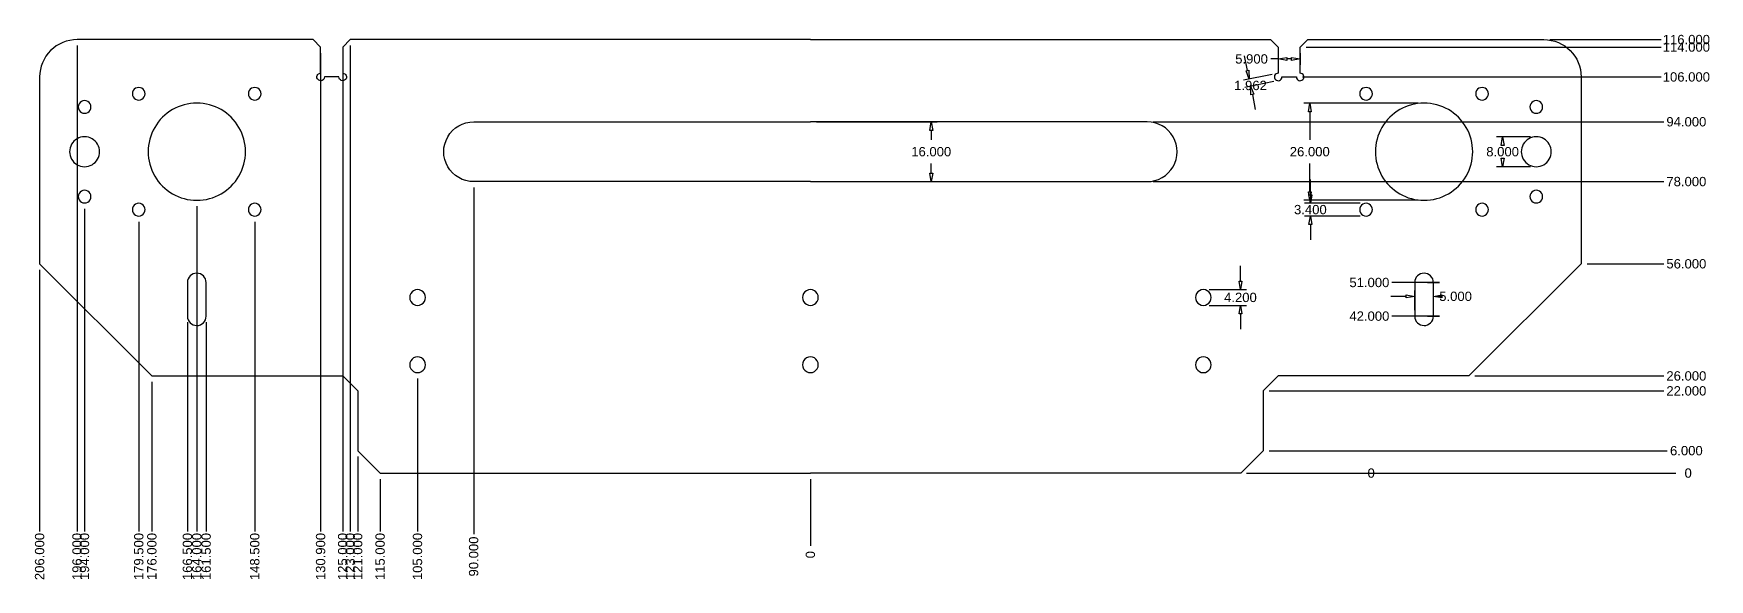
# Model space of a CAD drawing. Extents: x -208 to 240, y -28 to 118.
import ezdxf

# ---------------------------------------------------------------- set-up
doc = ezdxf.new("R2010")
doc.units = 0
doc.layers.add('CONTINUOUS', color=7, linetype='CONTINUOUS')
doc.layers.add('DIMENSIONS', color=7, linetype='CONTINUOUS')
doc.dimstyles.new('ISO-25', dxfattribs={"dimtxt": 2.5, "dimasz": 2.5, "dimexe": 1.25, "dimexo": 0.625, "dimtad": 1, "dimtxsty": 'STANDARD', "dimcen": 2.5, "dimazin": 3, "dimtfac": 1, "dimtmove": 0, "dimatfit": 3})

# ---------------------------------------------------------------- blocks, each defined once
blk = doc.blocks.new('D1')
at = {"layer": 'DIMENSIONS'}
for p, q in [((116.59, 0), (218.59, 0)), ((218.59, 0), (224.94, 0)), ((224.94, 0), (231.29, 0))]:
    blk.add_line(p, q, dxfattribs=at)
at = {"layer": 'DIMENSIONS', "insert": (234.11, 0), "char_height": 2.4996, "attachment_point": 5}
for s in ['{\\fArial|b0|i0|c0|p0; 0}{\\fMicrosoft Sans Serif|b0|i0|c0|p0;\\H0.9444444x;}', '{\\fArial|b0|i0|c0|p0;}', '{\\fArial|b0|i0|c0|p0;}']:
    blk.add_mtext(s, dxfattribs=at)
blk = doc.blocks.new('D2')
at = {"layer": 'DIMENSIONS'}
for p, q in [((122.59, 6), (216.3, 6)), ((216.3, 6), (222.65, 6)), ((222.65, 6), (229, 6))]:
    blk.add_line(p, q, dxfattribs=at)
at = {"layer": 'DIMENSIONS', "insert": (234.11, 6), "char_height": 2.4996, "attachment_point": 5}
for s in ['{\\fArial|b0|i0|c0|p0;6.000}{\\fMicrosoft Sans Serif|b0|i0|c0|p0;\\H0.9444444x;}', '{\\fArial|b0|i0|c0|p0;}', '{\\fArial|b0|i0|c0|p0;}']:
    blk.add_mtext(s, dxfattribs=at)
blk = doc.blocks.new('D3')
at = {"layer": 'DIMENSIONS'}
for p, q in [((122.59, 22), (215.42, 22)), ((215.42, 22), (221.77, 22)), ((221.77, 22), (228.12, 22))]:
    blk.add_line(p, q, dxfattribs=at)
at = {"layer": 'DIMENSIONS', "insert": (234.11, 22), "char_height": 2.4996, "attachment_point": 5}
for s in ['{\\fArial|b0|i0|c0|p0;22.000}{\\fMicrosoft Sans Serif|b0|i0|c0|p0;\\H0.9444444x;}', '{\\fArial|b0|i0|c0|p0;}', '{\\fArial|b0|i0|c0|p0;}']:
    blk.add_mtext(s, dxfattribs=at)
blk = doc.blocks.new('D4')
at = {"layer": 'DIMENSIONS'}
for p, q in [((177.59, 26), (215.42, 26)), ((215.42, 26), (221.77, 26)), ((221.77, 26), (228.12, 26))]:
    blk.add_line(p, q, dxfattribs=at)
at = {"layer": 'DIMENSIONS', "insert": (234.11, 26), "char_height": 2.4996, "attachment_point": 5}
for s in ['{\\fArial|b0|i0|c0|p0;26.000}{\\fMicrosoft Sans Serif|b0|i0|c0|p0;\\H0.9444444x;}', '{\\fArial|b0|i0|c0|p0;}', '{\\fArial|b0|i0|c0|p0;}']:
    blk.add_mtext(s, dxfattribs=at)
blk = doc.blocks.new('D5')
at = {"layer": 'DIMENSIONS'}
for p, q in [((207.59, 56), (215.42, 56)), ((215.42, 56), (221.77, 56)), ((221.77, 56), (228.12, 56))]:
    blk.add_line(p, q, dxfattribs=at)
at = {"layer": 'DIMENSIONS', "insert": (234.11, 56), "char_height": 2.4996, "attachment_point": 5}
for s in ['{\\fArial|b0|i0|c0|p0;56.000}{\\fMicrosoft Sans Serif|b0|i0|c0|p0;\\H0.9444444x;}', '{\\fArial|b0|i0|c0|p0;}', '{\\fArial|b0|i0|c0|p0;}']:
    blk.add_mtext(s, dxfattribs=at)
blk = doc.blocks.new('D6')
at = {"layer": 'DIMENSIONS'}
for p, q in [((207.59, 106), (214.71, 106)), ((214.71, 106), (221.06, 106)), ((221.06, 106), (227.41, 106))]:
    blk.add_line(p, q, dxfattribs=at)
at = {"layer": 'DIMENSIONS', "insert": (234.11, 106), "char_height": 2.4996, "attachment_point": 5}
for s in ['{\\fArial|b0|i0|c0|p0;106.000}{\\fMicrosoft Sans Serif|b0|i0|c0|p0;\\H0.9444444x;}', '{\\fArial|b0|i0|c0|p0;}', '{\\fArial|b0|i0|c0|p0;}']:
    blk.add_mtext(s, dxfattribs=at)
blk = doc.blocks.new('D7')
at = {"layer": 'DIMENSIONS'}
for p, q in [((197.59, 116), (214.71, 116)), ((214.71, 116), (221.06, 116)), ((221.06, 116), (227.41, 116))]:
    blk.add_line(p, q, dxfattribs=at)
at = {"layer": 'DIMENSIONS', "insert": (234.11, 116), "char_height": 2.4996, "attachment_point": 5}
for s in ['{\\fArial|b0|i0|c0|p0;116.000}{\\fMicrosoft Sans Serif|b0|i0|c0|p0;\\H0.9444444x;}', '{\\fArial|b0|i0|c0|p0;}', '{\\fArial|b0|i0|c0|p0;}']:
    blk.add_mtext(s, dxfattribs=at)
blk = doc.blocks.new('D8')
at = {"layer": 'DIMENSIONS'}
for p, q in [((91.59, 78), (215.42, 78)), ((215.42, 78), (221.77, 78)), ((221.77, 78), (228.12, 78))]:
    blk.add_line(p, q, dxfattribs=at)
at = {"layer": 'DIMENSIONS', "insert": (234.11, 78), "char_height": 2.4996, "attachment_point": 5}
for s in ['{\\fArial|b0|i0|c0|p0;78.000}{\\fMicrosoft Sans Serif|b0|i0|c0|p0;\\H0.9444444x;}', '{\\fArial|b0|i0|c0|p0;}', '{\\fArial|b0|i0|c0|p0;}']:
    blk.add_mtext(s, dxfattribs=at)
blk = doc.blocks.new('D9')
at = {"layer": 'DIMENSIONS'}
for p, q in [((91.59, 94), (215.42, 94)), ((215.42, 94), (221.77, 94)), ((221.77, 94), (228.12, 94))]:
    blk.add_line(p, q, dxfattribs=at)
at = {"layer": 'DIMENSIONS', "insert": (234.11, 94), "char_height": 2.4996, "attachment_point": 5}
for s in ['{\\fArial|b0|i0|c0|p0;94.000}{\\fMicrosoft Sans Serif|b0|i0|c0|p0;\\H0.9444444x;}', '{\\fArial|b0|i0|c0|p0;}', '{\\fArial|b0|i0|c0|p0;}']:
    blk.add_mtext(s, dxfattribs=at)
blk = doc.blocks.new('D10')
at = {"layer": 'DIMENSIONS'}
for p, q in [((131.49, 106), (214.71, 106)), ((214.71, 106), (221.06, 106)), ((221.06, 106), (227.41, 106))]:
    blk.add_line(p, q, dxfattribs=at)
at = {"layer": 'DIMENSIONS', "insert": (234.11, 106), "char_height": 2.4996, "attachment_point": 5}
for s in ['{\\fArial|b0|i0|c0|p0;106.000}{\\fMicrosoft Sans Serif|b0|i0|c0|p0;\\H0.9444444x;}', '{\\fArial|b0|i0|c0|p0;}', '{\\fArial|b0|i0|c0|p0;}']:
    blk.add_mtext(s, dxfattribs=at)
blk = doc.blocks.new('D11')
at = {"layer": 'DIMENSIONS'}
for p, q in [((132.49, 114), (214.71, 114)), ((214.71, 114), (221.06, 114)), ((221.06, 114), (227.41, 114))]:
    blk.add_line(p, q, dxfattribs=at)
at = {"layer": 'DIMENSIONS', "insert": (234.11, 114), "char_height": 2.4996, "attachment_point": 5}
for s in ['{\\fArial|b0|i0|c0|p0;114.000}{\\fMicrosoft Sans Serif|b0|i0|c0|p0;\\H0.9444444x;}', '{\\fArial|b0|i0|c0|p0;}', '{\\fArial|b0|i0|c0|p0;}']:
    blk.add_mtext(s, dxfattribs=at)
blk = doc.blocks.new('D12')
at = {"layer": 'DIMENSIONS'}
for p, q in [((116.59, 0), (133.87, 0)), ((133.87, 0), (140.22, 0)), ((140.22, 0), (146.57, 0))]:
    blk.add_line(p, q, dxfattribs=at)
at = {"layer": 'DIMENSIONS', "insert": (149.39, 0), "char_height": 2.4996, "attachment_point": 5}
for s in ['{\\fArial|b0|i0|c0|p0; 0}{\\fMicrosoft Sans Serif|b0|i0|c0|p0;\\H0.9444444x;}', '{\\fArial|b0|i0|c0|p0;}', '{\\fArial|b0|i0|c0|p0;}']:
    blk.add_mtext(s, dxfattribs=at)
blk = doc.blocks.new('D13')
at = {"layer": 'DIMENSIONS'}
for p, q in [((161.74, 42), (155.39, 42)), ((168.09, 42), (161.74, 42)), ((164.91, 42), (168.09, 42))]:
    blk.add_line(p, q, dxfattribs=at)
at = {"layer": 'DIMENSIONS', "insert": (149.39, 42), "char_height": 2.4996, "attachment_point": 5}
for s in ['{\\fArial|b0|i0|c0|p0;42.000}{\\fMicrosoft Sans Serif|b0|i0|c0|p0;\\H0.9444444x;}', '{\\fArial|b0|i0|c0|p0;}', '{\\fArial|b0|i0|c0|p0;}']:
    blk.add_mtext(s, dxfattribs=at)
blk = doc.blocks.new('D14')
at = {"layer": 'DIMENSIONS'}
for p, q in [((161.74, 51), (155.39, 51)), ((168.09, 51), (161.74, 51)), ((164.91, 51), (168.09, 51))]:
    blk.add_line(p, q, dxfattribs=at)
at = {"layer": 'DIMENSIONS', "insert": (149.39, 51), "char_height": 2.4996, "attachment_point": 5}
for s in ['{\\fArial|b0|i0|c0|p0;51.000}{\\fMicrosoft Sans Serif|b0|i0|c0|p0;\\H0.9444444x;}', '{\\fArial|b0|i0|c0|p0;}', '{\\fArial|b0|i0|c0|p0;}']:
    blk.add_mtext(s, dxfattribs=at)
blk = doc.blocks.new('D15')
at = {"layer": 'DIMENSIONS'}
for p, q in [((1.59, 94), (33.88, 94)), ((32.29, 91.71), (32.29, 89.18)), ((32.29, 80.29), (32.29, 82.82)), ((1.59, 78), (33.88, 78))]:
    blk.add_line(p, q, dxfattribs=at)
for points in [[(32.29, 94), (32.68, 91.71), (31.91, 91.71), (32.29, 94)], [(32.29, 78), (31.91, 80.29), (32.68, 80.29), (32.29, 78)]]:
    blk.add_lwpolyline(points, dxfattribs=at)
at = {"layer": 'DIMENSIONS', "insert": (32.29, 86), "char_height": 2.4996, "attachment_point": 5}
for s in ['{\\fArial|b0|i0|c0|p0;16.000}{\\fMicrosoft Sans Serif|b0|i0|c0|p0;\\H0.9444444x;}', '{\\fArial|b0|i0|c0|p0;}', '{\\fArial|b0|i0|c0|p0;}']:
    blk.add_mtext(s, dxfattribs=at)
blk = doc.blocks.new('D16')
at = {"layer": 'DIMENSIONS'}
for p, q in [((162.41, 99), (131.87, 99)), ((133.46, 96.71), (133.46, 89.18)), ((133.46, 75.29), (133.46, 82.82)), ((162.41, 73), (131.87, 73))]:
    blk.add_line(p, q, dxfattribs=at)
for points in [[(133.46, 99), (133.84, 96.71), (133.08, 96.71), (133.46, 99)], [(133.46, 73), (133.08, 75.29), (133.84, 75.29), (133.46, 73)]]:
    blk.add_lwpolyline(points, dxfattribs=at)
at = {"layer": 'DIMENSIONS', "insert": (133.46, 86), "char_height": 2.4996, "attachment_point": 5}
for s in ['{\\fArial|b0|i0|c0|p0;26.000}{\\fMicrosoft Sans Serif|b0|i0|c0|p0;\\H0.9444444x;}', '{\\fArial|b0|i0|c0|p0;}', '{\\fArial|b0|i0|c0|p0;}']:
    blk.add_mtext(s, dxfattribs=at)
blk = doc.blocks.new('D17')
at = {"layer": 'DIMENSIONS'}
for p, q in [((133.62, 74.49), (133.62, 78.55)), ((146.91, 72.2), (132.03, 72.2)), ((146.91, 68.8), (132.03, 68.8)), ((133.62, 66.51), (133.62, 62.45))]:
    blk.add_line(p, q, dxfattribs=at)
for points in [[(133.62, 72.2), (133.24, 74.49), (134, 74.49), (133.62, 72.2)], [(133.62, 68.8), (134, 66.51), (133.24, 66.51), (133.62, 68.8)]]:
    blk.add_lwpolyline(points, dxfattribs=at)
at = {"layer": 'DIMENSIONS', "insert": (133.62, 70.5), "char_height": 2.4996, "attachment_point": 5}
for s in ['{\\fArial|b0|i0|c0|p0;3.400}{\\fMicrosoft Sans Serif|b0|i0|c0|p0;\\H0.9444444x;}', '{\\fArial|b0|i0|c0|p0;}', '{\\fArial|b0|i0|c0|p0;}']:
    blk.add_mtext(s, dxfattribs=at)
blk = doc.blocks.new('D18')
at = {"layer": 'DIMENSIONS'}
for p, q in [((192.41, 90), (183.41, 90)), ((185, 87.71), (185, 87.71)), ((192.41, 82), (183.41, 82)), ((185, 84.29), (185, 84.29))]:
    blk.add_line(p, q, dxfattribs=at)
for points in [[(185, 90), (185.38, 87.71), (184.62, 87.71), (185, 90)], [(185, 82), (184.62, 84.29), (185.38, 84.29), (185, 82)]]:
    blk.add_lwpolyline(points, dxfattribs=at)
at = {"layer": 'DIMENSIONS', "insert": (185, 86), "char_height": 2.4996, "attachment_point": 5}
for s in ['{\\fArial|b0|i0|c0|p0;8.000}{\\fMicrosoft Sans Serif|b0|i0|c0|p0;\\H0.9444444x;}', '{\\fArial|b0|i0|c0|p0;}', '{\\fArial|b0|i0|c0|p0;}']:
    blk.add_mtext(s, dxfattribs=at)
blk = doc.blocks.new('D19')
at = {"layer": 'DIMENSIONS'}
for p, q in [((159.21, 47.3), (155.15, 47.3)), ((161.5, 43.59), (161.5, 48.89)), ((166.5, 43.59), (166.5, 48.89)), ((167.32, 47.3), (167.32, 47.3)), ((168.79, 47.3), (167.32, 47.3))]:
    blk.add_line(p, q, dxfattribs=at)
for points in [[(161.5, 47.3), (159.21, 46.92), (159.21, 47.68), (161.5, 47.3)], [(166.5, 47.3), (168.79, 47.68), (168.79, 46.92), (166.5, 47.3)]]:
    blk.add_lwpolyline(points, dxfattribs=at)
at = {"layer": 'DIMENSIONS', "insert": (172.43, 47.3), "char_height": 2.4996, "attachment_point": 5}
for s in ['{\\fArial|b0|i0|c0|p0;5.000}{\\fMicrosoft Sans Serif|b0|i0|c0|p0;\\H0.9444444x;}', '{\\fArial|b0|i0|c0|p0;}', '{\\fArial|b0|i0|c0|p0;}']:
    blk.add_mtext(s, dxfattribs=at)
blk = doc.blocks.new('D20')
at = {"layer": 'DIMENSIONS'}
for p, q in [((114.93, 51.39), (114.93, 55.45)), ((106.59, 49.1), (116.52, 49.1)), ((106.59, 44.9), (116.52, 44.9)), ((114.93, 42.61), (114.93, 38.55))]:
    blk.add_line(p, q, dxfattribs=at)
for points in [[(114.93, 49.1), (114.55, 51.39), (115.31, 51.39), (114.93, 49.1)], [(114.93, 44.9), (115.31, 42.61), (114.55, 42.61), (114.93, 44.9)]]:
    blk.add_lwpolyline(points, dxfattribs=at)
at = {"layer": 'DIMENSIONS', "insert": (114.93, 47), "char_height": 2.4996, "attachment_point": 5}
for s in ['{\\fArial|b0|i0|c0|p0;4.200}{\\fMicrosoft Sans Serif|b0|i0|c0|p0;\\H0.9444444x;}', '{\\fArial|b0|i0|c0|p0;}', '{\\fArial|b0|i0|c0|p0;}']:
    blk.add_mtext(s, dxfattribs=at)
blk = doc.blocks.new('D21')
at = {"layer": 'DIMENSIONS'}
for p, q in [((125, 112.41), (125, 109.24)), ((130.9, 112.41), (130.9, 109.24)), ((123.01, 110.82), (123.01, 110.82)), ((125, 110.82), (123.01, 110.82)), ((128.61, 110.82), (127.29, 110.82))]:
    blk.add_line(p, q, dxfattribs=at)
for points in [[(125, 110.82), (127.29, 111.21), (127.29, 110.44), (125, 110.82)], [(130.9, 110.82), (128.61, 110.44), (128.61, 111.21), (130.9, 110.82)]]:
    blk.add_lwpolyline(points, dxfattribs=at)
at = {"layer": 'DIMENSIONS', "insert": (117.9, 110.82), "char_height": 2.4996, "attachment_point": 5}
for s in ['{\\fArial|b0|i0|c0|p0;5.900}{\\fMicrosoft Sans Serif|b0|i0|c0|p0;\\H0.9444444x;}', '{\\fArial|b0|i0|c0|p0;}', '{\\fArial|b0|i0|c0|p0;}']:
    blk.add_mtext(s, dxfattribs=at)
blk = doc.blocks.new('D22')
at = {"layer": 'DIMENSIONS'}
for p, q in [((116.83, 107.71), (116.04, 111.69)), ((123.44, 106.69), (115.72, 105.15)), ((123.83, 104.77), (116.1, 103.23)), ((118.11, 101.3), (118.9, 97.31))]:
    blk.add_line(p, q, dxfattribs=at)
for points in [[(117.28, 105.46), (116.46, 107.63), (117.21, 107.78), (117.28, 105.46)], [(117.66, 103.54), (118.48, 101.37), (117.73, 101.22), (117.66, 103.54)]]:
    blk.add_lwpolyline(points, dxfattribs=at)
at = {"layer": 'DIMENSIONS', "insert": (117.62, 103.72), "char_height": 2.4996, "attachment_point": 5}
for s in ['{\\fArial|b0|i0|c0|p0;1.962}{\\fMicrosoft Sans Serif|b0|i0|c0|p0;\\H0.9444444x;}', '{\\fArial|b0|i0|c0|p0;}', '{\\fArial|b0|i0|c0|p0;}']:
    blk.add_mtext(s, dxfattribs=at)
blk = doc.blocks.new('D23')
at = {"layer": 'DIMENSIONS'}
for p, q in [((0, -1.59), (0, -6.79)), ((0, -6.79), (0, -13.14)), ((0, -13.14), (0, -19.49))]:
    blk.add_line(p, q, dxfattribs=at)
at = {"layer": 'DIMENSIONS', "insert": (0, -22.31), "char_height": 2.4996, "attachment_point": 5, "rotation": 90}
for s in ['{\\fArial|b0|i0|c0|p0; 0}{\\fMicrosoft Sans Serif|b0|i0|c0|p0;\\H0.9444444x;}', '{\\fArial|b0|i0|c0|p0;}', '{\\fArial|b0|i0|c0|p0;}']:
    blk.add_mtext(s, dxfattribs=at)
blk = doc.blocks.new('D24')
at = {"layer": 'DIMENSIONS'}
for p, q in [((-90, 76.41), (-90, -3.61)), ((-90, -3.61), (-90, -9.96)), ((-90, -9.96), (-90, -16.31))]:
    blk.add_line(p, q, dxfattribs=at)
at = {"layer": 'DIMENSIONS', "insert": (-90, -22.31), "char_height": 2.4996, "attachment_point": 5, "rotation": 90}
for s in ['{\\fArial|b0|i0|c0|p0;90.000}{\\fMicrosoft Sans Serif|b0|i0|c0|p0;\\H0.9444444x;}', '{\\fArial|b0|i0|c0|p0;}', '{\\fArial|b0|i0|c0|p0;}']:
    blk.add_mtext(s, dxfattribs=at)
blk = doc.blocks.new('D25')
at = {"layer": 'DIMENSIONS'}
for p, q in [((-115, -1.59), (-115, -2.91)), ((-115, -2.91), (-115, -9.26)), ((-115, -9.26), (-115, -15.61))]:
    blk.add_line(p, q, dxfattribs=at)
at = {"layer": 'DIMENSIONS', "insert": (-115, -22.31), "char_height": 2.4996, "attachment_point": 5, "rotation": 90}
for s in ['{\\fArial|b0|i0|c0|p0;115.000}{\\fMicrosoft Sans Serif|b0|i0|c0|p0;\\H0.9444444x;}', '{\\fArial|b0|i0|c0|p0;}', '{\\fArial|b0|i0|c0|p0;}']:
    blk.add_mtext(s, dxfattribs=at)
blk = doc.blocks.new('D26')
at = {"layer": 'DIMENSIONS'}
for p, q in [((-121, 4.41), (-121, -2.91)), ((-121, -2.91), (-121, -9.26)), ((-121, -9.26), (-121, -15.61))]:
    blk.add_line(p, q, dxfattribs=at)
at = {"layer": 'DIMENSIONS', "insert": (-121, -22.31), "char_height": 2.4996, "attachment_point": 5, "rotation": 90}
for s in ['{\\fArial|b0|i0|c0|p0;121.000}{\\fMicrosoft Sans Serif|b0|i0|c0|p0;\\H0.9444444x;}', '{\\fArial|b0|i0|c0|p0;}', '{\\fArial|b0|i0|c0|p0;}']:
    blk.add_mtext(s, dxfattribs=at)
blk = doc.blocks.new('D27')
at = {"layer": 'DIMENSIONS'}
for p, q in [((-125, 24.41), (-125, -2.91)), ((-125, -2.91), (-125, -9.26)), ((-125, -9.26), (-125, -15.61))]:
    blk.add_line(p, q, dxfattribs=at)
at = {"layer": 'DIMENSIONS', "insert": (-125, -22.31), "char_height": 2.4996, "attachment_point": 5, "rotation": 90}
for s in ['{\\fArial|b0|i0|c0|p0;125.000}{\\fMicrosoft Sans Serif|b0|i0|c0|p0;\\H0.9444444x;}', '{\\fArial|b0|i0|c0|p0;}', '{\\fArial|b0|i0|c0|p0;}']:
    blk.add_mtext(s, dxfattribs=at)
blk = doc.blocks.new('D28')
at = {"layer": 'DIMENSIONS'}
for p, q in [((-123, 114.41), (-123, -2.91)), ((-123, -2.91), (-123, -9.26)), ((-123, -9.26), (-123, -15.61))]:
    blk.add_line(p, q, dxfattribs=at)
at = {"layer": 'DIMENSIONS', "insert": (-123, -22.31), "char_height": 2.4996, "attachment_point": 5, "rotation": 90}
for s in ['{\\fArial|b0|i0|c0|p0;123.000}{\\fMicrosoft Sans Serif|b0|i0|c0|p0;\\H0.9444444x;}', '{\\fArial|b0|i0|c0|p0;}', '{\\fArial|b0|i0|c0|p0;}']:
    blk.add_mtext(s, dxfattribs=at)
blk = doc.blocks.new('D29')
at = {"layer": 'DIMENSIONS'}
for p, q in [((-125, 112.41), (-125, -2.91)), ((-125, -2.91), (-125, -9.26)), ((-125, -9.26), (-125, -15.61))]:
    blk.add_line(p, q, dxfattribs=at)
at = {"layer": 'DIMENSIONS', "insert": (-125, -22.31), "char_height": 2.4996, "attachment_point": 5, "rotation": 90}
for s in ['{\\fArial|b0|i0|c0|p0;125.000}{\\fMicrosoft Sans Serif|b0|i0|c0|p0;\\H0.9444444x;}', '{\\fArial|b0|i0|c0|p0;}', '{\\fArial|b0|i0|c0|p0;}']:
    blk.add_mtext(s, dxfattribs=at)
blk = doc.blocks.new('D30')
at = {"layer": 'DIMENSIONS'}
for p, q in [((-130.9, 112.41), (-130.9, -2.91)), ((-130.9, -2.91), (-130.9, -9.26)), ((-130.9, -9.26), (-130.9, -15.61))]:
    blk.add_line(p, q, dxfattribs=at)
at = {"layer": 'DIMENSIONS', "insert": (-130.9, -22.31), "char_height": 2.4996, "attachment_point": 5, "rotation": 90}
for s in ['{\\fArial|b0|i0|c0|p0;130.900}{\\fMicrosoft Sans Serif|b0|i0|c0|p0;\\H0.9444444x;}', '{\\fArial|b0|i0|c0|p0;}', '{\\fArial|b0|i0|c0|p0;}']:
    blk.add_mtext(s, dxfattribs=at)
blk = doc.blocks.new('D31')
at = {"layer": 'DIMENSIONS'}
for p, q in [((-105, 25.31), (-105, -2.91)), ((-105, -2.91), (-105, -9.26)), ((-105, -9.26), (-105, -15.61))]:
    blk.add_line(p, q, dxfattribs=at)
at = {"layer": 'DIMENSIONS', "insert": (-105, -22.31), "char_height": 2.4996, "attachment_point": 5, "rotation": 90}
for s in ['{\\fArial|b0|i0|c0|p0;105.000}{\\fMicrosoft Sans Serif|b0|i0|c0|p0;\\H0.9444444x;}', '{\\fArial|b0|i0|c0|p0;}', '{\\fArial|b0|i0|c0|p0;}']:
    blk.add_mtext(s, dxfattribs=at)
blk = doc.blocks.new('D32')
at = {"layer": 'DIMENSIONS'}
for p, q in [((-148.5, 67.21), (-148.5, -2.91)), ((-148.5, -2.91), (-148.5, -9.26)), ((-148.5, -9.26), (-148.5, -15.61))]:
    blk.add_line(p, q, dxfattribs=at)
at = {"layer": 'DIMENSIONS', "insert": (-148.5, -22.31), "char_height": 2.4996, "attachment_point": 5, "rotation": 90}
for s in ['{\\fArial|b0|i0|c0|p0;148.500}{\\fMicrosoft Sans Serif|b0|i0|c0|p0;\\H0.9444444x;}', '{\\fArial|b0|i0|c0|p0;}', '{\\fArial|b0|i0|c0|p0;}']:
    blk.add_mtext(s, dxfattribs=at)
blk = doc.blocks.new('D33')
at = {"layer": 'DIMENSIONS'}
for p, q in [((-161.5, 40.41), (-161.5, -2.91)), ((-161.5, -2.91), (-161.5, -9.26)), ((-161.5, -9.26), (-161.5, -15.61))]:
    blk.add_line(p, q, dxfattribs=at)
at = {"layer": 'DIMENSIONS', "insert": (-161.5, -22.31), "char_height": 2.4996, "attachment_point": 5, "rotation": 90}
for s in ['{\\fArial|b0|i0|c0|p0;161.500}{\\fMicrosoft Sans Serif|b0|i0|c0|p0;\\H0.9444444x;}', '{\\fArial|b0|i0|c0|p0;}', '{\\fArial|b0|i0|c0|p0;}']:
    blk.add_mtext(s, dxfattribs=at)
blk = doc.blocks.new('D34')
at = {"layer": 'DIMENSIONS'}
for p, q in [((-166.5, 40.41), (-166.5, -2.91)), ((-166.5, -2.91), (-166.5, -9.26)), ((-166.5, -9.26), (-166.5, -15.61))]:
    blk.add_line(p, q, dxfattribs=at)
at = {"layer": 'DIMENSIONS', "insert": (-166.5, -22.31), "char_height": 2.4996, "attachment_point": 5, "rotation": 90}
for s in ['{\\fArial|b0|i0|c0|p0;166.500}{\\fMicrosoft Sans Serif|b0|i0|c0|p0;\\H0.9444444x;}', '{\\fArial|b0|i0|c0|p0;}', '{\\fArial|b0|i0|c0|p0;}']:
    blk.add_mtext(s, dxfattribs=at)
blk = doc.blocks.new('D35')
at = {"layer": 'DIMENSIONS'}
for p, q in [((-164, 71.41), (-164, -2.91)), ((-164, -2.91), (-164, -9.26)), ((-164, -9.26), (-164, -15.61))]:
    blk.add_line(p, q, dxfattribs=at)
at = {"layer": 'DIMENSIONS', "insert": (-164, -22.31), "char_height": 2.4996, "attachment_point": 5, "rotation": 90}
for s in ['{\\fArial|b0|i0|c0|p0;164.000}{\\fMicrosoft Sans Serif|b0|i0|c0|p0;\\H0.9444444x;}', '{\\fArial|b0|i0|c0|p0;}', '{\\fArial|b0|i0|c0|p0;}']:
    blk.add_mtext(s, dxfattribs=at)
blk = doc.blocks.new('D36')
at = {"layer": 'DIMENSIONS'}
for p, q in [((-179.5, 67.21), (-179.5, -2.91)), ((-179.5, -2.91), (-179.5, -9.26)), ((-179.5, -9.26), (-179.5, -15.61))]:
    blk.add_line(p, q, dxfattribs=at)
at = {"layer": 'DIMENSIONS', "insert": (-179.5, -22.31), "char_height": 2.4996, "attachment_point": 5, "rotation": 90}
for s in ['{\\fArial|b0|i0|c0|p0;179.500}{\\fMicrosoft Sans Serif|b0|i0|c0|p0;\\H0.9444444x;}', '{\\fArial|b0|i0|c0|p0;}', '{\\fArial|b0|i0|c0|p0;}']:
    blk.add_mtext(s, dxfattribs=at)
blk = doc.blocks.new('D37')
at = {"layer": 'DIMENSIONS'}
for p, q in [((-176, 24.41), (-176, -2.91)), ((-176, -2.91), (-176, -9.26)), ((-176, -9.26), (-176, -15.61))]:
    blk.add_line(p, q, dxfattribs=at)
at = {"layer": 'DIMENSIONS', "insert": (-176, -22.31), "char_height": 2.4996, "attachment_point": 5, "rotation": 90}
for s in ['{\\fArial|b0|i0|c0|p0;176.000}{\\fMicrosoft Sans Serif|b0|i0|c0|p0;\\H0.9444444x;}', '{\\fArial|b0|i0|c0|p0;}', '{\\fArial|b0|i0|c0|p0;}']:
    blk.add_mtext(s, dxfattribs=at)
blk = doc.blocks.new('D38')
at = {"layer": 'DIMENSIONS'}
for p, q in [((-194, 70.71), (-194, -2.91)), ((-194, -2.91), (-194, -9.26)), ((-194, -9.26), (-194, -15.61))]:
    blk.add_line(p, q, dxfattribs=at)
at = {"layer": 'DIMENSIONS', "insert": (-194, -22.31), "char_height": 2.4996, "attachment_point": 5, "rotation": 90}
for s in ['{\\fArial|b0|i0|c0|p0;194.000}{\\fMicrosoft Sans Serif|b0|i0|c0|p0;\\H0.9444444x;}', '{\\fArial|b0|i0|c0|p0;}', '{\\fArial|b0|i0|c0|p0;}']:
    blk.add_mtext(s, dxfattribs=at)
blk = doc.blocks.new('D39')
at = {"layer": 'DIMENSIONS'}
for p, q in [((-206, 54.41), (-206, -2.91)), ((-206, -2.91), (-206, -9.26)), ((-206, -9.26), (-206, -15.61))]:
    blk.add_line(p, q, dxfattribs=at)
at = {"layer": 'DIMENSIONS', "insert": (-206, -22.31), "char_height": 2.4996, "attachment_point": 5, "rotation": 90}
for s in ['{\\fArial|b0|i0|c0|p0;206.000}{\\fMicrosoft Sans Serif|b0|i0|c0|p0;\\H0.9444444x;}', '{\\fArial|b0|i0|c0|p0;}', '{\\fArial|b0|i0|c0|p0;}']:
    blk.add_mtext(s, dxfattribs=at)
blk = doc.blocks.new('D40')
at = {"layer": 'DIMENSIONS'}
for p, q in [((-196, 114.41), (-196, -2.91)), ((-196, -2.91), (-196, -9.26)), ((-196, -9.26), (-196, -15.61))]:
    blk.add_line(p, q, dxfattribs=at)
at = {"layer": 'DIMENSIONS', "insert": (-196, -22.31), "char_height": 2.4996, "attachment_point": 5, "rotation": 90}
for s in ['{\\fArial|b0|i0|c0|p0;196.000}{\\fMicrosoft Sans Serif|b0|i0|c0|p0;\\H0.9444444x;}', '{\\fArial|b0|i0|c0|p0;}', '{\\fArial|b0|i0|c0|p0;}']:
    blk.add_mtext(s, dxfattribs=at)

msp = doc.modelspace()

# ---------------------------------------------------------------- linework, layer by layer
at = {"layer": 'CONTINUOUS', "color": 1, "linetype": 'CONTINUOUS'}
for p, q in [((-130.900001, 113.999997), (-132.899997, 115.999993)), ((-130.900001, 106.999983), (-130.900001, 113.999997)), ((-123.000008, 115.999993), (-125.000004, 113.999997)), ((0, 115.999993), (-123.000008, 115.999993)), ((0, 115.999993), (123.000008, 115.999993)), ((123.000008, 115.999993), (125.000004, 113.999997)), ((130.9, 113.999997), (132.899996, 115.999993)), ((130.9, 106.999983), (130.9, 113.999997)), ((-206.000012, 105.999985), (-206.000012, 56)), ((-126.000002, 105.999985), (-129.900003, 105.999985)), ((126.000002, 105.999985), (129.900002, 105.999985)), ((205.999983, 105.999985), (205.999983, 56)), ((-90.000018, 94.000009), (0, 94.000009)), ((89.999989, 94.000009), (0, 94.000009)), ((0, 77.999985), (-90.000018, 77.999985)), ((0, 77.999985), (89.999989, 77.999985)), ((-206.000012, 56), (-176.000015, 26.000004)), ((205.999983, 56), (175.999986, 26.000004)), ((-166.499992, 50.999982), (-166.499992, 42)), ((-161.500002, 42), (-161.500002, 50.999982)), ((161.500001, 50.999982), (161.500001, 42)), ((-176.000015, 26.000004), (-125.000004, 26.000004)), ((-125.000004, 26.000004), (-121.000012, 21.999984)), ((125.000004, 26.000004), (120.999984, 21.999984)), ((175.999986, 26.000004), (125.000004, 26.000004)), ((-121.000012, 21.999984), (-121.000012, 5.999988)), ((120.999984, 21.999984), (120.999984, 5.999988)), ((-121.000012, 5.999988), (-114.999996, 0)), ((120.999984, 5.999988), (114.999996, 0)), ((-114.999996, 0), (0, 0)), ((114.999996, 0), (0, 0))]:
    msp.add_line(p, q, dxfattribs=at)
for points in [[(-203.071079, 113.071061), (-204.946445, 111.195695), (-206.000014, 108.652153), (-206.000012, 105.999985)], [(-196.000003, 115.999993), (-198.652171, 115.999996), (-201.195714, 114.946427), (-203.071079, 113.071061)], [(-132.899997, 115.999993), (-132.899997, 115.999993), (-196.000003, 115.999993), (-196.000003, 115.999993)], [(-125.000004, 113.999997), (-125.000004, 113.999997), (-125.000004, 106.999983), (-125.000004, 106.999983)], [(125.000004, 113.999997), (125.000004, 113.999997), (125.000004, 106.999983), (125.000004, 106.999983)], [(132.899996, 115.999993), (132.899996, 115.999993), (196.000003, 115.999993), (196.000003, 115.999993)], [(196.000003, 115.999993), (201.522846, 115.999982), (205.999987, 111.522828), (205.999983, 105.999985)], [(-179.499994, 103.200002), (-180.107348, 103.200002), (-180.668567, 102.875982), (-180.972244, 102.349998)], [(-178.027744, 102.349998), (-178.331421, 102.875982), (-178.89264, 103.200002), (-179.499994, 103.200002)], [(-148.5, 103.200002), (-149.107354, 103.200002), (-149.668572, 102.875982), (-149.97225, 102.349998)], [(-147.02775, 102.349998), (-147.331427, 102.875982), (-147.892645, 103.200002), (-148.5, 103.200002)], [(-131.60711, 105.292876), (-131.893108, 105.578875), (-131.978663, 106.008993), (-131.823882, 106.382667)], [(-131.823882, 106.382667), (-131.6691, 106.756342), (-131.304463, 106.999984), (-130.900001, 106.999983)], [(-130.517319, 105.076104), (-130.890993, 104.921323), (-131.321111, 105.006878), (-131.60711, 105.292876)], [(-129.900003, 105.999985), (-129.900002, 105.595523), (-130.143644, 105.230886), (-130.517319, 105.076104)], [(-125.382687, 105.076104), (-125.756361, 105.230886), (-126.000003, 105.595523), (-126.000002, 105.999985)], [(-124.292895, 105.292876), (-124.578894, 105.006878), (-125.009012, 104.921323), (-125.382687, 105.076104)], [(-125.000004, 106.999983), (-124.595542, 106.999984), (-124.230905, 106.756342), (-124.076123, 106.382667)], [(-124.076123, 106.382667), (-123.921342, 106.008993), (-124.006897, 105.578875), (-124.292895, 105.292876)], [(124.076123, 106.382667), (123.921341, 106.008993), (124.006897, 105.578875), (124.292895, 105.292876)], [(125.000004, 106.999983), (124.595541, 106.999984), (124.230904, 106.756342), (124.076123, 106.382667)], [(124.292895, 105.292876), (124.578893, 105.006878), (125.009012, 104.921323), (125.382686, 105.076104)], [(125.382686, 105.076104), (125.756361, 105.230886), (126.000003, 105.595523), (126.000002, 105.999985)], [(129.900002, 105.999985), (129.900002, 105.595523), (130.143644, 105.230886), (130.517318, 105.076104)], [(130.517318, 105.076104), (130.890993, 104.921323), (131.321111, 105.006878), (131.607109, 105.292876)], [(131.823882, 106.382667), (131.6691, 106.756342), (131.304463, 106.999984), (130.9, 106.999983)], [(131.607109, 105.292876), (131.893107, 105.578875), (131.978663, 106.008993), (131.823882, 106.382667)], [(148.499999, 103.200002), (147.892645, 103.200002), (147.331426, 102.875982), (147.027749, 102.349998)], [(149.972249, 102.349998), (149.668572, 102.875982), (149.107353, 103.200002), (148.499999, 103.200002)], [(179.499994, 103.200002), (178.892639, 103.200002), (178.331421, 102.875982), (178.027744, 102.349998)], [(180.972244, 102.349998), (180.668566, 102.875982), (180.107348, 103.200002), (179.499994, 103.200002)], [(-195.476079, 98.851327), (-195.780776, 98.324672), (-195.780776, 97.67533), (-195.476079, 97.148675)], [(-194.000007, 99.699995), (-194.608451, 99.701639), (-195.171381, 99.377982), (-195.476079, 98.851327)], [(-192.523936, 98.851327), (-192.828634, 99.377982), (-193.391564, 99.701639), (-194.000007, 99.699995)], [(-192.523936, 97.148675), (-192.219238, 97.67533), (-192.219238, 98.324672), (-192.523936, 98.851327)], [(-180.972244, 102.349998), (-181.275921, 101.824014), (-181.275921, 101.175974), (-180.972244, 100.64999)], [(-180.972244, 100.64999), (-180.668567, 100.124006), (-180.107348, 99.799986), (-179.499994, 99.799986)], [(-179.499994, 99.799986), (-178.89264, 99.799986), (-178.331421, 100.124006), (-178.027744, 100.64999)], [(-178.027744, 100.64999), (-177.724067, 101.175974), (-177.724067, 101.824014), (-178.027744, 102.349998)], [(-164.000011, 98.999999), (-168.644464, 98.999999), (-172.936116, 96.522213), (-175.258343, 92.499998)], [(-152.741678, 92.499998), (-155.063905, 96.522213), (-159.355557, 99), (-164.000011, 98.999999)], [(-149.97225, 102.349998), (-150.275927, 101.824014), (-150.275927, 101.175974), (-149.97225, 100.64999)], [(-149.97225, 100.64999), (-149.668572, 100.124006), (-149.107354, 99.799986), (-148.5, 99.799986)], [(-148.5, 99.799986), (-147.892645, 99.799986), (-147.331427, 100.124006), (-147.02775, 100.64999)], [(-147.02775, 100.64999), (-146.724072, 101.175974), (-146.724072, 101.824014), (-147.02775, 102.349998)], [(147.027749, 102.349998), (146.724072, 101.824014), (146.724072, 101.175974), (147.027749, 100.64999)], [(147.027749, 100.64999), (147.331426, 100.124006), (147.892645, 99.799986), (148.499999, 99.799986)], [(148.499999, 99.799986), (149.107353, 99.799986), (149.668572, 100.124006), (149.972249, 100.64999)], [(149.972249, 100.64999), (150.275926, 101.175974), (150.275926, 101.824014), (149.972249, 102.349998)], [(163.999982, 98.999999), (159.355529, 98.999999), (155.063877, 96.522213), (152.74165, 92.499998)], [(175.258315, 92.499998), (172.936088, 96.522213), (168.644436, 99), (163.999982, 98.999999)], [(178.027744, 102.349998), (177.724066, 101.824014), (177.724066, 101.175974), (178.027744, 100.64999)], [(178.027744, 100.64999), (178.331421, 100.124006), (178.892639, 99.799986), (179.499994, 99.799986)], [(179.499994, 99.799986), (180.107348, 99.799986), (180.668566, 100.124006), (180.972244, 100.64999)], [(180.972244, 100.64999), (181.275921, 101.175974), (181.275921, 101.824014), (180.972244, 102.349998)], [(192.523935, 98.851327), (192.219238, 98.324672), (192.219238, 97.67533), (192.523935, 97.148675)], [(194.000007, 99.699995), (193.391563, 99.701639), (192.828633, 99.377982), (192.523935, 98.851327)], [(195.476078, 98.851327), (195.171381, 99.377982), (194.608451, 99.701639), (194.000007, 99.699995)], [(195.476078, 97.148675), (195.780776, 97.67533), (195.780776, 98.324672), (195.476078, 98.851327)], [(-195.476079, 97.148675), (-195.171381, 96.62202), (-194.608451, 96.298363), (-194.000007, 96.300007)], [(-194.000007, 96.300007), (-193.391564, 96.298363), (-192.828634, 96.62202), (-192.523936, 97.148675)], [(192.523935, 97.148675), (192.828633, 96.62202), (193.391563, 96.298363), (194.000007, 96.300007)], [(194.000007, 96.300007), (194.608451, 96.298363), (195.171381, 96.62202), (195.476078, 97.148675)], [(-194.000007, 89.999989), (-195.430961, 90.002833), (-196.754435, 89.241062), (-197.470734, 88.002292)], [(-190.529281, 88.002292), (-191.24558, 89.241062), (-192.569054, 90.002833), (-194.000007, 89.999989)], [(-175.258343, 92.499998), (-177.58057, 88.477783), (-177.58057, 83.52221), (-175.258343, 79.499996)], [(-152.741678, 79.499995), (-150.419451, 83.52221), (-150.419451, 88.477783), (-152.741678, 92.499998)], [(-96.928232, 81.999991), (-98.357296, 84.475203), (-98.357296, 87.524791), (-96.928232, 90.000003)], [(-96.928232, 90.000003), (-95.499167, 92.475215), (-92.858147, 94.000009), (-90.000018, 94.000009)], [(96.928203, 90.000003), (95.499138, 92.475215), (92.858118, 94.000009), (89.999989, 94.000009)], [(96.928203, 81.999991), (98.357267, 84.475203), (98.357267, 87.524791), (96.928203, 90.000003)], [(152.74165, 92.499998), (150.419423, 88.477783), (150.419423, 83.52221), (152.74165, 79.499996)], [(175.258315, 79.499995), (177.580542, 83.52221), (177.580542, 88.477783), (175.258315, 92.499998)], [(194.000007, 89.999989), (192.569053, 90.002833), (191.245579, 89.241062), (190.52928, 88.002292)], [(197.470733, 88.002292), (196.754434, 89.241062), (195.43096, 90.002833), (194.000007, 89.999989)], [(-197.470734, 88.002292), (-198.187033, 86.763522), (-198.187033, 85.236472), (-197.470734, 83.997702)], [(-190.529281, 83.997702), (-189.812982, 85.236472), (-189.812982, 86.763522), (-190.529281, 88.002292)], [(190.52928, 88.002292), (189.812981, 86.763522), (189.812981, 85.236472), (190.52928, 83.997702)], [(197.470733, 83.997702), (198.187033, 85.236472), (198.187033, 86.763522), (197.470733, 88.002292)], [(-197.470734, 83.997702), (-196.754435, 82.758932), (-195.430961, 81.997161), (-194.000007, 82.000005)], [(-194.000007, 82.000005), (-192.569054, 81.997161), (-191.24558, 82.758932), (-190.529281, 83.997702)], [(-90.000018, 77.999985), (-92.858147, 77.999985), (-95.499167, 79.524778), (-96.928232, 81.999991)], [(89.999989, 77.999985), (92.858118, 77.999985), (95.499138, 79.524778), (96.928203, 81.999991)], [(190.52928, 83.997702), (191.245579, 82.758932), (192.569053, 81.997161), (194.000007, 82.000005)], [(194.000007, 82.000005), (195.43096, 81.997161), (196.754434, 82.758932), (197.470733, 83.997702)], [(-175.258343, 79.499996), (-172.936116, 75.477781), (-168.644464, 72.999995), (-164.000011, 72.999995)], [(-164.000011, 72.999995), (-159.355557, 72.999994), (-155.063905, 75.477781), (-152.741678, 79.499995)], [(152.74165, 79.499996), (155.063877, 75.477781), (159.355529, 72.999995), (163.999982, 72.999995)], [(163.999982, 72.999995), (168.644436, 72.999994), (172.936088, 75.477781), (175.258315, 79.499995)], [(-195.476079, 74.851319), (-195.780776, 74.324663), (-195.780776, 73.675322), (-195.476079, 73.148667)], [(-194.000007, 75.699986), (-194.608451, 75.701631), (-195.171381, 75.377974), (-195.476079, 74.851319)], [(-195.476079, 73.148667), (-195.171381, 72.622011), (-194.608451, 72.298354), (-194.000007, 72.299999)], [(-192.523936, 74.851319), (-192.828634, 75.377974), (-193.391564, 75.701631), (-194.000007, 75.699986)], [(-194.000007, 72.299999), (-193.391564, 72.298354), (-192.828634, 72.622011), (-192.523936, 73.148667)], [(-192.523936, 73.148667), (-192.219238, 73.675322), (-192.219238, 74.324663), (-192.523936, 74.851319)], [(-179.499994, 72.200008), (-180.107348, 72.200008), (-180.668567, 71.875988), (-180.972244, 71.350004)], [(-178.027744, 71.350004), (-178.331421, 71.875988), (-178.89264, 72.200008), (-179.499994, 72.200008)], [(-148.5, 72.200008), (-149.107354, 72.200008), (-149.668572, 71.875988), (-149.97225, 71.350004)], [(-147.02775, 71.350004), (-147.331427, 71.875988), (-147.892645, 72.200008), (-148.5, 72.200008)], [(148.499999, 72.200008), (147.892645, 72.200008), (147.331426, 71.875988), (147.027749, 71.350004)], [(149.972249, 71.350004), (149.668572, 71.875988), (149.107353, 72.200008), (148.499999, 72.200008)], [(179.499994, 72.200008), (178.892639, 72.200008), (178.331421, 71.875988), (178.027744, 71.350004)], [(180.972244, 71.350004), (180.668566, 71.875988), (180.107348, 72.200008), (179.499994, 72.200008)], [(192.523935, 74.851319), (192.219238, 74.324663), (192.219238, 73.675322), (192.523935, 73.148667)], [(194.000007, 75.699986), (193.391563, 75.701631), (192.828633, 75.377974), (192.523935, 74.851319)], [(192.523935, 73.148667), (192.828633, 72.622011), (193.391563, 72.298354), (194.000007, 72.299999)], [(195.476078, 74.851319), (195.171381, 75.377974), (194.608451, 75.701631), (194.000007, 75.699986)], [(194.000007, 72.299999), (194.608451, 72.298354), (195.171381, 72.622011), (195.476078, 73.148667)], [(195.476078, 73.148667), (195.780776, 73.675322), (195.780776, 74.324663), (195.476078, 74.851319)], [(-180.972244, 71.350004), (-181.275921, 70.824019), (-181.275921, 70.17598), (-180.972244, 69.649996)], [(-180.972244, 69.649996), (-180.668567, 69.124011), (-180.107348, 68.799992), (-179.499994, 68.799992)], [(-179.499994, 68.799992), (-178.89264, 68.799992), (-178.331421, 69.124011), (-178.027744, 69.649996)], [(-178.027744, 69.649996), (-177.724067, 70.17598), (-177.724067, 70.824019), (-178.027744, 71.350004)], [(-149.97225, 71.350004), (-150.275927, 70.824019), (-150.275927, 70.17598), (-149.97225, 69.649996)], [(-149.97225, 69.649996), (-149.668572, 69.124011), (-149.107354, 68.799992), (-148.5, 68.799992)], [(-148.5, 68.799992), (-147.892645, 68.799992), (-147.331427, 69.124011), (-147.02775, 69.649996)], [(-147.02775, 69.649996), (-146.724072, 70.17598), (-146.724072, 70.824019), (-147.02775, 71.350004)], [(147.027749, 71.350004), (146.724072, 70.824019), (146.724072, 70.17598), (147.027749, 69.649996)], [(147.027749, 69.649996), (147.331426, 69.124011), (147.892645, 68.799992), (148.499999, 68.799992)], [(148.499999, 68.799992), (149.107353, 68.799992), (149.668572, 69.124011), (149.972249, 69.649996)], [(149.972249, 69.649996), (150.275926, 70.17598), (150.275926, 70.824019), (149.972249, 71.350004)], [(178.027744, 71.350004), (177.724066, 70.824019), (177.724066, 70.17598), (178.027744, 69.649996)], [(178.027744, 69.649996), (178.331421, 69.124011), (178.892639, 68.799992), (179.499994, 68.799992)], [(179.499994, 68.799992), (180.107348, 68.799992), (180.668566, 69.124011), (180.972244, 69.649996)], [(180.972244, 69.649996), (181.275921, 70.17598), (181.275921, 70.824019), (180.972244, 71.350004)], [(-164.000011, 53.499991), (-165.380719, 53.499981), (-166.499997, 52.38069), (-166.499992, 50.999982)], [(-162.232235, 52.767758), (-162.701078, 53.236601), (-163.336967, 53.499994), (-164.000011, 53.499991)], [(-161.500002, 50.999982), (-161.499999, 51.663027), (-161.763392, 52.298915), (-162.232235, 52.767758)], [(163.999982, 53.499991), (162.619274, 53.499981), (161.499996, 52.38069), (161.500001, 50.999982)], [(165.767758, 52.767758), (165.298915, 53.236601), (164.663027, 53.499994), (163.999982, 53.499991)], [(166.499991, 50.999982), (166.499994, 51.663027), (166.236601, 52.298915), (165.767758, 52.767758)], [(166.499991, 42), (166.499991, 42), (166.499991, 50.999982), (166.499991, 50.999982)], [(-106.818671, 48.050005), (-107.1938, 47.400262), (-107.1938, 46.599746), (-106.818671, 45.950003)], [(-105.000016, 49.100006), (-105.750274, 49.100006), (-106.443542, 48.699748), (-106.818671, 48.050005)], [(-106.818671, 45.950003), (-106.443542, 45.300261), (-105.750274, 44.900003), (-105.000016, 44.900003)], [(-103.181361, 48.050005), (-103.55649, 48.699748), (-104.249758, 49.100006), (-105.000016, 49.100006)], [(-105.000016, 44.900003), (-104.249758, 44.900003), (-103.55649, 45.300261), (-103.181361, 45.950003)], [(-103.181361, 45.950003), (-102.806232, 46.599746), (-102.806232, 47.400262), (-103.181361, 48.050005)], [(-1.818655, 48.050005), (-2.193784, 47.400262), (-2.193784, 46.599746), (-1.818655, 45.950003)], [(0, 49.100006), (-0.750259, 49.100006), (-1.443526, 48.699748), (-1.818655, 48.050005)], [(-1.818655, 45.950003), (-1.443526, 45.300261), (-0.750259, 44.900003), (0, 44.900003)], [(1.818655, 48.050005), (1.443526, 48.699748), (0.750258, 49.100006), (0, 49.100006)], [(0, 44.900003), (0.750258, 44.900003), (1.443526, 45.300261), (1.818655, 45.950003)], [(1.818655, 45.950003), (2.193784, 46.599746), (2.193784, 47.400262), (1.818655, 48.050005)], [(103.181332, 48.050005), (102.806203, 47.400262), (102.806203, 46.599746), (103.181332, 45.950003)], [(104.999987, 49.100006), (104.249729, 49.100006), (103.556462, 48.699748), (103.181332, 48.050005)], [(103.181332, 45.950003), (103.556462, 45.300261), (104.249729, 44.900003), (104.999987, 44.900003)], [(106.818643, 48.050005), (106.443513, 48.699748), (105.750246, 49.100006), (104.999987, 49.100006)], [(104.999987, 44.900003), (105.750246, 44.900003), (106.443513, 45.300261), (106.818643, 45.950003)], [(106.818643, 45.950003), (107.193772, 46.599746), (107.193772, 47.400262), (106.818643, 48.050005)], [(-166.499992, 42), (-166.499997, 40.619292), (-165.380719, 39.500002), (-164.000011, 39.499991)], [(-162.232235, 40.232224), (-161.763392, 40.701067), (-161.499999, 41.336956), (-161.500002, 42)], [(161.500001, 42), (161.499996, 40.619292), (162.619274, 39.500002), (163.999982, 39.499991)], [(165.767758, 40.232224), (166.236601, 40.701067), (166.499994, 41.336956), (166.499991, 42)], [(-164.000011, 39.499991), (-163.336967, 39.499989), (-162.701078, 39.763381), (-162.232235, 40.232224)], [(163.999982, 39.499991), (164.663027, 39.499989), (165.298915, 39.763381), (165.767758, 40.232224)], [(-106.818671, 30.049985), (-107.1938, 29.400242), (-107.1938, 28.599726), (-106.818671, 27.949983)], [(-105.000016, 31.099985), (-105.750274, 31.099985), (-106.443541, 30.699727), (-106.818671, 30.049985)], [(-106.818671, 27.949983), (-106.443541, 27.30024), (-105.750274, 26.899982), (-105.000016, 26.899982)], [(-103.181361, 30.049985), (-103.55649, 30.699728), (-104.249758, 31.099986), (-105.000016, 31.099985)], [(-105.000016, 26.899982), (-104.249758, 26.899982), (-103.55649, 27.30024), (-103.181361, 27.949983)], [(-103.181361, 27.949983), (-102.806232, 28.599726), (-102.806232, 29.400242), (-103.181361, 30.049985)], [(-1.818655, 30.049985), (-2.193784, 29.400242), (-2.193784, 28.599726), (-1.818655, 27.949983)], [(0, 31.099985), (-0.750258, 31.099985), (-1.443526, 30.699727), (-1.818655, 30.049985)], [(-1.818655, 27.949983), (-1.443526, 27.30024), (-0.750258, 26.899982), (0, 26.899982)], [(1.818655, 30.049985), (1.443526, 30.699728), (0.750258, 31.099986), (0, 31.099985)], [(0, 26.899982), (0.750258, 26.899982), (1.443526, 27.30024), (1.818655, 27.949983)], [(1.818655, 27.949983), (2.193784, 28.599726), (2.193784, 29.400242), (1.818655, 30.049985)], [(103.181333, 30.049985), (102.806204, 29.400242), (102.806204, 28.599726), (103.181333, 27.949983)], [(104.999987, 31.099985), (104.249729, 31.099985), (103.556462, 30.699727), (103.181333, 30.049985)], [(103.181333, 27.949983), (103.556462, 27.30024), (104.249729, 26.899982), (104.999987, 26.899982)], [(106.818642, 30.049985), (106.443513, 30.699728), (105.750246, 31.099986), (104.999987, 31.099985)], [(104.999987, 26.899982), (105.750246, 26.899982), (106.443513, 27.30024), (106.818642, 27.949983)], [(106.818642, 27.949983), (107.193772, 28.599726), (107.193772, 29.400242), (106.818642, 30.049985)]]:
    msp.add_open_spline(points, degree=3, dxfattribs=at)

# ---------------------------------------------------------------- dimensions: what is measured, and where the dimension line sits
at = {"layer": 'DIMENSIONS'}
for feature_location, offset, origin, picture, middle, turn in [((196.000003, 115.999993), (38.114719, 0), (114.999996, 0), 'D7', (234.114722, 115.999993), 360), ((-196.000003, 115.999993), (0, -138.311931), (0, 0), 'D40', (-196.000003, -22.311938), 90), ((-130.900001, 113.999997), (0, -136.311935), (0, 0), 'D30', (-130.900001, -22.311938), 90), ((-125.000004, 113.999997), (0, -136.311935), (0, 0), 'D29', (-125.000004, -22.311938), 90), ((-123.000008, 115.999993), (0, -138.311931), (0, 0), 'D28', (-123.000008, -22.311938), 90), ((130.9, 113.999997), (103.214722, 0), (114.999996, 0), 'D11', (234.114722, 113.999997), 360), ((205.999983, 105.999985), (28.114739, 0), (114.999996, 0), 'D6', (234.114722, 105.999985), 360), ((129.900002, 105.999985), (104.21472, 0), (114.999996, 0), 'D10', (234.114722, 105.999985), 360), ((89.999989, 94.000009), (144.114733, 0), (114.999996, 0), 'D9', (234.114722, 94.000009), 360), ((-90.000018, 77.999985), (0, -100.311923), (0, 0), 'D24', (-90.000018, -22.311938), 90), ((89.999989, 77.999985), (144.114733, 0), (114.999996, 0), 'D8', (234.114722, 77.999985), 360), ((-194.000007, 72.299999), (0, -94.611937), (0, 0), 'D38', (-194.000007, -22.311938), 90), ((-164.000011, 72.999995), (0, -95.311933), (0, 0), 'D35', (-164.000011, -22.311938), 90), ((-179.499994, 68.799992), (0, -91.11193), (0, 0), 'D36', (-179.499994, -22.311938), 90), ((-148.5, 68.799992), (0, -91.11193), (0, 0), 'D32', (-148.5, -22.311938), 90), ((-206.000012, 56), (0, -78.311938), (0, 0), 'D39', (-206.000012, -22.311938), 90), ((205.999983, 56), (28.114739, 0), (114.999996, 0), 'D5', (234.114722, 56), 360), ((166.499991, 50.999982), (-17.106918, 0), (114.999996, 0), 'D14', (149.393073, 50.999982), 360), ((-166.499992, 42), (0, -64.311938), (0, 0), 'D34', (-166.499992, -22.311938), 90), ((-161.500002, 42), (0, -64.311938), (0, 0), 'D33', (-161.500002, -22.311938), 90), ((166.499991, 42), (-17.106918, 0), (114.999996, 0), 'D13', (149.393073, 42), 360), ((-105.000016, 26.899982), (0, -49.21192), (0, 0), 'D31', (-105.000016, -22.311938), 90), ((175.999986, 26.000004), (58.114736, 0), (114.999996, 0), 'D4', (234.114722, 26.000004), 360), ((-176.000015, 26.000004), (0, -48.311942), (0, 0), 'D37', (-176.000015, -22.311938), 90), ((-125.000004, 26.000004), (0, -48.311942), (0, 0), 'D27', (-125.000004, -22.311938), 90), ((120.999984, 21.999984), (113.114738, 0), (114.999996, 0), 'D3', (234.114722, 21.999984), 360), ((-121.000012, 5.999988), (0, -28.311926), (0, 0), 'D26', (-121.000012, -22.311938), 90), ((120.999984, 5.999988), (113.114738, 0), (114.999996, 0), 'D2', (234.114722, 5.999988), 360), ((-114.999996, 0), (0, -22.3119378328), (0, 0), 'D25', (-114.999996, -22.3119378328), 90), ((0, 0), (0, -22.3119378328), (0, 0), 'D23', (0, -22.3119378328), 90), ((114.999996, 0), (119.1147256797, 0), (114.999996, 0), 'D1', (234.1147216797, 0), 360), ((114.999996, 0), (34.3930765098, 0), (114.999996, 0), 'D12', (149.3930725098, 0), 360)]:
    dim = msp.add_ordinate_dim(feature_location=feature_location, offset=offset, dtype=0, origin=origin, dimstyle='ISO-25', override={"dimtxt": 2.499554, "dimtad": 0, "dimdec": 3, "dimzin": 0, "dimse1": 0, "dimse2": 0, "dimsd1": 0, "dimsd2": 0, "dimadec": 3, "dimazin": 0, "dimtol": 0, "dimlim": 0, "dimtp": 0.005, "dimtm": 0.002, "dimtdec": 3}, dxfattribs=at)
    dim.commit()
    dim.dimension.update_dxf_attribs({"geometry": picture, "text_midpoint": middle, "text_rotation": turn})
for p1, p2, angle, picture, middle, turn in [((130.9, 113.999997), (125.000004, 113.999997), 180, 'D21', (117.897644, 110.824692), 180), ((125.000004, 106.999983), (125.382686, 105.076104), 281.249962, 'D22', (117.624496, 103.722679), 281.249962), ((163.999982, 98.999999), (163.999982, 72.999995), 270, 'D16', (133.458954, 85.999997), 270), ((0, 77.999985), (0, 94.000009), 90, 'D15', (32.294662, 85.999997), 90), ((194.000007, 82.000005), (194.000007, 89.999989), 90, 'D18', (184.999084, 85.999997), 90), ((148.499999, 68.799992), (148.499999, 72.200008), 90, 'D17', (133.618515, 70.5), 90), ((104.999987, 44.900003), (104.999987, 49.100006), 90, 'D20', (114.927612, 47.000005), 90)]:
    dim = msp.add_linear_dim(base=(0, 0), p1=p1, p2=p2, angle=angle, dimstyle='ISO-25', override={"dimtxt": 2.499554, "dimtad": 0, "dimdec": 3, "dimzin": 0, "dimse1": 0, "dimse2": 0, "dimsd1": 0, "dimsd2": 0, "dimadec": 3, "dimazin": 0, "dimtol": 0, "dimlim": 0, "dimtp": 0.005, "dimtm": 0.002, "dimtdec": 3}, dxfattribs=at)
    dim.commit()
    dim.dimension.update_dxf_attribs({"geometry": picture, "text_midpoint": middle, "text_rotation": turn})
dim = msp.add_linear_dim(base=(0, 0), p1=(161.500001, 42), p2=(166.499991, 42), dimstyle='ISO-25', override={"dimtxt": 2.499554, "dimtad": 0, "dimdec": 3, "dimzin": 0, "dimse1": 0, "dimse2": 0, "dimsd1": 0, "dimsd2": 0, "dimadec": 3, "dimazin": 0, "dimtol": 0, "dimlim": 0, "dimtp": 0.005, "dimtm": 0.002, "dimtdec": 3}, dxfattribs=at)
dim.commit()
dim.dimension.update_dxf_attribs({"geometry": 'D19', "text_midpoint": (172.430313, 47.30238)})

doc.saveas('drawing.dxf')
